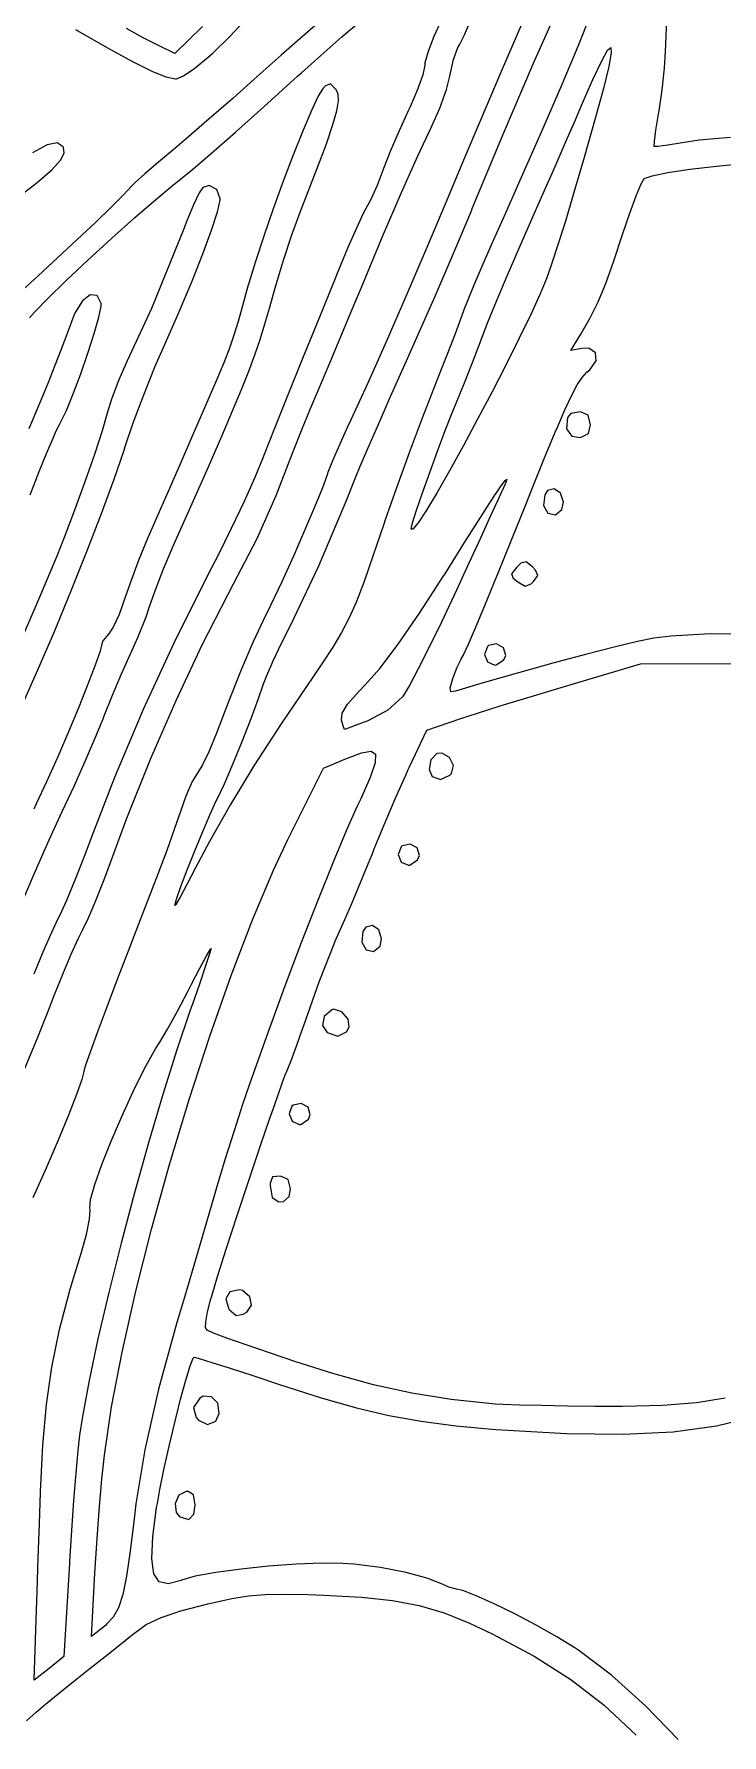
# Model space of a CAD drawing. Header units: inches. Extents: x -2.16 to 7.19, y -6.87 to -1.22.
# Drawn here: x -1.538 to -1.159, y -4.839 to -3.904 of the extents above; entities that cross this region are included whole.
import ezdxf

# ---------------------------------------------------------------- set-up
doc = ezdxf.new("R2010")
doc.units = ezdxf.units.IN
doc.header["$MEASUREMENT"] = 0
doc.layers.add('Front', color=13, linetype='CONTINUOUS', true_color=0xc83434)

msp = doc.modelspace()

# ---------------------------------------------------------------- linework, layer by layer
at = {"layer": 'Front', "linetype": 'CONTINUOUS'}
for p, q in [((-1.26033, -3.8778), (-1.28077, -3.92505)), ((-1.26287, -3.9204), (-1.2462, -3.88274)), ((-1.42998, -3.90573), (-1.4202, -3.89533)), ((-1.3798, -3.89685), (-1.40163, -3.91601)), ((-1.36829, -3.90599), (-1.35647, -3.89588)), ((-1.31358, -3.89648), (-1.31768, -3.9057)), ((-1.30086, -3.90479), (-1.29762, -3.89709)), ((-1.2317, -3.8942), (-1.23857, -3.91118)), ((-1.19039, -3.91405), (-1.18948, -3.89214)), ((-1.51476, -3.90183), (-1.49724, -3.91198)), ((-1.47757, -3.90648), (-1.48674, -3.90134)), ((-1.46956, -3.91058), (-1.47757, -3.90648)), ((-1.44497, -3.90016), (-1.46013, -3.91503)), ((-1.43933, -3.91488), (-1.42998, -3.90573)), ((-1.37987, -3.9161), (-1.36829, -3.90599)), ((-1.31768, -3.9057), (-1.32091, -3.91406)), ((-1.3037, -3.91026), (-1.30086, -3.90479)), ((-1.49724, -3.91198), (-1.48344, -3.91955)), ((-1.46013, -3.91503), (-1.46956, -3.91058)), ((-1.44162, -3.91695), (-1.43933, -3.91488)), ((-1.40163, -3.91601), (-1.4165, -3.92923)), ((-1.39055, -3.92567), (-1.37987, -3.9161)), ((-1.32091, -3.91406), (-1.32262, -3.92019)), ((-1.30692, -3.91845), (-1.30452, -3.91176)), ((-1.30452, -3.91176), (-1.3037, -3.91026)), ((-1.23857, -3.91118), (-1.24723, -3.93176)), ((-1.22543, -3.91916), (-1.22214, -3.91325)), ((-1.22214, -3.91325), (-1.2204, -3.91175)), ((-1.2202, -3.91471), (-1.22156, -3.92219)), ((-1.2204, -3.91175), (-1.2202, -3.91471)), ((-1.19088, -3.92312), (-1.19039, -3.91405)), ((-1.48344, -3.91955), (-1.47289, -3.92476)), ((-1.47289, -3.92476), (-1.46517, -3.92783)), ((-1.45542, -3.9274), (-1.44912, -3.92311)), ((-1.44912, -3.92311), (-1.44162, -3.91695)), ((-1.39266, -3.9276), (-1.39055, -3.92567)), ((-1.32275, -3.92147), (-1.32381, -3.92672)), ((-1.32262, -3.92019), (-1.32275, -3.92147)), ((-1.30873, -3.92655), (-1.30692, -3.91845)), ((-1.28077, -3.92505), (-1.3009, -3.97248)), ((-1.27999, -3.96036), (-1.26287, -3.9204)), ((-1.23026, -3.92945), (-1.22543, -3.91916)), ((-1.22156, -3.92219), (-1.22449, -3.93422)), ((-1.19214, -3.93499), (-1.19088, -3.92312)), ((-1.46517, -3.92783), (-1.45983, -3.92897)), ((-1.45983, -3.92897), (-1.45933, -3.92899)), ((-1.45933, -3.92899), (-1.45542, -3.9274)), ((-1.4165, -3.92923), (-1.42817, -3.93956)), ((-1.41122, -3.94439), (-1.39266, -3.9276)), ((-1.37862, -3.93405), (-1.38114, -3.93811)), ((-1.37736, -3.93283), (-1.37862, -3.93405)), ((-1.37457, -3.93179), (-1.37736, -3.93283)), ((-1.37156, -3.93486), (-1.37457, -3.93179)), ((-1.3715, -3.93494), (-1.37156, -3.93486)), ((-1.37035, -3.93748), (-1.3715, -3.93494)), ((-1.32664, -3.93485), (-1.33068, -3.9443)), ((-1.32381, -3.92672), (-1.32664, -3.93485)), ((-1.3145, -3.94506), (-1.31084, -3.93482)), ((-1.31084, -3.93482), (-1.30876, -3.92675)), ((-1.30876, -3.92675), (-1.30873, -3.92655)), ((-1.24723, -3.93176), (-1.2578, -3.95622)), ((-1.23663, -3.94405), (-1.23026, -3.92945)), ((-1.22449, -3.93422), (-1.22897, -3.95086)), ((-1.19388, -3.94655), (-1.19214, -3.93499)), ((-1.42817, -3.93956), (-1.44126, -3.95098)), ((-1.4268, -3.9583), (-1.41122, -3.94439)), ((-1.38114, -3.93811), (-1.38491, -3.94609)), ((-1.37105, -3.94649), (-1.37014, -3.94113)), ((-1.37014, -3.94113), (-1.37035, -3.93748)), ((-1.33068, -3.9443), (-1.33178, -3.94662)), ((-1.23986, -3.95156), (-1.23663, -3.94405)), ((-1.44126, -3.95098), (-1.45379, -3.96177)), ((-1.38491, -3.94609), (-1.3896, -3.95714)), ((-1.37685, -3.96463), (-1.37323, -3.95413)), ((-1.37323, -3.95413), (-1.37105, -3.94649)), ((-1.33178, -3.94662), (-1.33684, -3.95758)), ((-1.31896, -3.9553), (-1.3145, -3.94506)), ((-1.24491, -3.96314), (-1.23986, -3.95156)), ((-1.22897, -3.95086), (-1.23502, -3.97216)), ((-1.19563, -3.95713), (-1.19421, -3.94842)), ((-1.19421, -3.94842), (-1.19388, -3.94655)), ((-1.45379, -3.96177), (-1.46025, -3.96725)), ((-1.44, -3.96983), (-1.4268, -3.9583)), ((-1.3896, -3.95714), (-1.39491, -3.97044)), ((-1.33684, -3.95758), (-1.34169, -3.96892)), ((-1.32645, -3.97125), (-1.31896, -3.9553)), ((-1.29657, -4.0003), (-1.27999, -3.96036)), ((-1.2578, -3.95622), (-1.27037, -3.98479)), ((-1.25104, -3.97712), (-1.24491, -3.96314)), ((-1.19649, -3.96609), (-1.19645, -3.96344)), ((-1.19645, -3.96344), (-1.19563, -3.95713)), ((-1.17172, -3.96276), (-1.18112, -3.96416)), ((-1.15455, -3.9612), (-1.17172, -3.96276)), ((-1.53039, -3.9652), (-1.53841, -3.96962)), ((-1.52492, -3.96415), (-1.53039, -3.9652)), ((-1.52164, -3.96632), (-1.52492, -3.96415)), ((-1.52303, -3.97374), (-1.52102, -3.96985)), ((-1.52138, -3.96678), (-1.52164, -3.96632)), ((-1.52102, -3.96985), (-1.52138, -3.96678)), ((-1.46025, -3.96725), (-1.46908, -3.97476)), ((-1.45139, -3.97949), (-1.44, -3.96983)), ((-1.39491, -3.97044), (-1.40051, -3.98514)), ((-1.38208, -3.97857), (-1.37685, -3.96463)), ((-1.34169, -3.96892), (-1.34535, -3.97832)), ((-1.33552, -3.99154), (-1.32645, -3.97125)), ((-1.3009, -3.97248), (-1.31149, -3.9978)), ((-1.23502, -3.97216), (-1.24121, -3.9933)), ((-1.19461, -3.96616), (-1.19649, -3.96609)), ((-1.189, -3.96549), (-1.19461, -3.96616)), ((-1.18112, -3.96416), (-1.189, -3.96549)), ((-1.53597, -3.98592), (-1.52787, -3.97893)), ((-1.52787, -3.97893), (-1.52303, -3.97374)), ((-1.47661, -3.98129), (-1.48192, -3.98605)), ((-1.46908, -3.97476), (-1.47661, -3.98129)), ((-1.46156, -3.9878), (-1.45139, -3.97949)), ((-1.38909, -3.99655), (-1.38208, -3.97857)), ((-1.34556, -3.97891), (-1.34893, -3.98764)), ((-1.34535, -3.97832), (-1.34556, -3.97891)), ((-1.25777, -3.99238), (-1.25104, -3.97712)), ((-1.19761, -3.98221), (-1.18897, -3.9805)), ((-1.18897, -3.9805), (-1.17692, -3.97871)), ((-1.17692, -3.97871), (-1.16227, -3.97693)), ((-1.16227, -3.97693), (-1.1458, -3.97529)), ((-1.54779, -3.99521), (-1.53597, -3.98592)), ((-1.484, -3.98807), (-1.48825, -3.99261)), ((-1.48192, -3.98605), (-1.484, -3.98807)), ((-1.47055, -3.99523), (-1.46156, -3.9878)), ((-1.4447, -3.98871), (-1.44675, -3.99169)), ((-1.44121, -3.9877), (-1.4447, -3.98871)), ((-1.43701, -3.98976), (-1.44121, -3.9877)), ((-1.43526, -3.99494), (-1.43701, -3.98976)), ((-1.40051, -3.98514), (-1.40608, -4.00041)), ((-1.34893, -3.98764), (-1.35243, -3.99529)), ((-1.3459, -4.01566), (-1.33552, -3.99154)), ((-1.27037, -3.98479), (-1.27837, -4.0028)), ((-1.20648, -3.99331), (-1.20373, -3.98663)), ((-1.20373, -3.98663), (-1.20207, -3.98373)), ((-1.20207, -3.98373), (-1.20206, -3.98373)), ((-1.20206, -3.98373), (-1.19761, -3.98221)), ((-1.49509, -3.9994), (-1.50387, -4.00786)), ((-1.48825, -3.99261), (-1.49509, -3.9994)), ((-1.48227, -4.00538), (-1.47055, -3.99523)), ((-1.44989, -3.99822), (-1.45357, -4.00712)), ((-1.44675, -3.99169), (-1.44989, -3.99822)), ((-1.43674, -4.00212), (-1.4353, -3.99572)), ((-1.4353, -3.99572), (-1.43526, -3.99494)), ((-1.40608, -4.00041), (-1.41131, -4.01541)), ((-1.39576, -4.01472), (-1.3907, -4.00074)), ((-1.3907, -4.00074), (-1.38909, -3.99655)), ((-1.35427, -3.99856), (-1.35661, -4.003)), ((-1.35243, -3.99529), (-1.35427, -3.99856)), ((-1.31149, -3.9978), (-1.32209, -4.02298)), ((-1.29706, -4.00149), (-1.29657, -4.0003)), ((-1.26459, -4.0078), (-1.25777, -3.99238)), ((-1.24121, -3.9933), (-1.24523, -4.00658)), ((-1.20995, -4.00278), (-1.20648, -3.99331)), ((-1.50387, -4.00786), (-1.51394, -4.01737)), ((-1.49506, -4.01679), (-1.48227, -4.00538)), ((-1.45357, -4.00712), (-1.45518, -4.01137)), ((-1.43999, -4.01219), (-1.43674, -4.00212)), ((-1.35661, -4.003), (-1.36033, -4.01108)), ((-1.30247, -4.01446), (-1.29706, -4.00149)), ((-1.27837, -4.0028), (-1.28486, -4.01745)), ((-1.27083, -4.02201), (-1.26459, -4.0078)), ((-1.24523, -4.00658), (-1.24934, -4.01964)), ((-1.21375, -4.01405), (-1.20995, -4.00278)), ((-1.51394, -4.01737), (-1.52466, -4.02736)), ((-1.50794, -4.02857), (-1.49506, -4.01679)), ((-1.45518, -4.01137), (-1.47294, -4.0552)), ((-1.4448, -4.02524), (-1.43999, -4.01219)), ((-1.41131, -4.01541), (-1.41589, -4.0293)), ((-1.4006, -4.02917), (-1.39576, -4.01472)), ((-1.36033, -4.01108), (-1.36498, -4.02177)), ((-1.35777, -4.04405), (-1.3459, -4.01566)), ((-1.30933, -4.03052), (-1.30247, -4.01446)), ((-1.28486, -4.01745), (-1.29073, -4.03089)), ((-1.21869, -4.02893), (-1.21375, -4.01405)), ((-1.52466, -4.02736), (-1.53538, -4.03722)), ((-1.51994, -4.03983), (-1.50794, -4.02857)), ((-1.4509, -4.04058), (-1.4448, -4.02524)), ((-1.36498, -4.02177), (-1.37013, -4.03407)), ((-1.32209, -4.02298), (-1.33311, -4.04866)), ((-1.27736, -4.0372), (-1.27083, -4.02201)), ((-1.24934, -4.01964), (-1.25305, -4.0309)), ((-1.22321, -4.04141), (-1.21869, -4.02893)), ((-1.53538, -4.03722), (-1.54546, -4.04636)), ((-1.41589, -4.0293), (-1.41948, -4.04126)), ((-1.40435, -4.04155), (-1.4006, -4.02917)), ((-1.37013, -4.03407), (-1.37201, -4.0387)), ((-1.31704, -4.04835), (-1.30933, -4.03052)), ((-1.29073, -4.03089), (-1.29565, -4.04232)), ((-1.28324, -4.05117), (-1.27736, -4.0372)), ((-1.25305, -4.0309), (-1.25565, -4.0383)), ((-1.53006, -4.04966), (-1.51994, -4.03983)), ((-1.45801, -4.05749), (-1.4509, -4.04058)), ((-1.41997, -4.04301), (-1.42289, -4.05373)), ((-1.41948, -4.04126), (-1.41997, -4.04301)), ((-1.40795, -4.05439), (-1.405, -4.04389)), ((-1.405, -4.04389), (-1.40435, -4.04155)), ((-1.37201, -4.0387), (-1.37785, -4.05311)), ((-1.36154, -4.0531), (-1.35777, -4.04405)), ((-1.29565, -4.04232), (-1.29927, -4.05095)), ((-1.25929, -4.04716), (-1.26442, -4.05843)), ((-1.25565, -4.0383), (-1.25929, -4.04716)), ((-1.2274, -4.05147), (-1.22321, -4.04141)), ((-1.53734, -4.05717), (-1.53006, -4.04966)), ((-1.51099, -4.05093), (-1.51498, -4.05743)), ((-1.50669, -4.04766), (-1.51099, -4.05093)), ((-1.50295, -4.04804), (-1.50669, -4.04766)), ((-1.50067, -4.05244), (-1.50295, -4.04804)), ((-1.50194, -4.06002), (-1.50069, -4.05398)), ((-1.50069, -4.05398), (-1.50067, -4.05244)), ((-1.47294, -4.0552), (-1.48637, -4.08405)), ((-1.42289, -4.05373), (-1.42534, -4.06236)), ((-1.41065, -4.06364), (-1.40795, -4.05439)), ((-1.37785, -4.05311), (-1.38392, -4.06803)), ((-1.36833, -4.06936), (-1.36154, -4.0531)), ((-1.33311, -4.04866), (-1.34401, -4.0736)), ((-1.32506, -4.06663), (-1.31704, -4.04835)), ((-1.30144, -4.05655), (-1.30302, -4.06099)), ((-1.30126, -4.05599), (-1.30144, -4.05655)), ((-1.29927, -4.05095), (-1.30126, -4.05599)), ((-1.28798, -4.06281), (-1.28324, -4.05117)), ((-1.23179, -4.06035), (-1.2274, -4.05147)), ((-1.54007, -4.06025), (-1.53734, -4.05717)), ((-1.51564, -4.05905), (-1.51889, -4.06754)), ((-1.51498, -4.05743), (-1.51564, -4.05905)), ((-1.50449, -4.06899), (-1.50194, -4.06002)), ((-1.46589, -4.0753), (-1.45801, -4.05749)), ((-1.42534, -4.06236), (-1.42765, -4.06983)), ((-1.41333, -4.07222), (-1.41065, -4.06364)), ((-1.30302, -4.06099), (-1.30608, -4.0691)), ((-1.29113, -4.07099), (-1.28798, -4.06281)), ((-1.26442, -4.05843), (-1.27074, -4.07154)), ((-1.23691, -4.06928), (-1.23179, -4.06035)), ((-1.51889, -4.06754), (-1.52293, -4.07813)), ((-1.50795, -4.07975), (-1.50449, -4.06899)), ((-1.47094, -4.08691), (-1.46589, -4.0753)), ((-1.42765, -4.06983), (-1.43018, -4.07707)), ((-1.41621, -4.08071), (-1.41333, -4.07222)), ((-1.38392, -4.06803), (-1.38955, -4.08183)), ((-1.37529, -4.08591), (-1.36833, -4.06936)), ((-1.34401, -4.0736), (-1.35426, -4.0966)), ((-1.33281, -4.08405), (-1.32506, -4.06663)), ((-1.30608, -4.0691), (-1.31025, -4.0799)), ((-1.2951, -4.08159), (-1.29113, -4.07099)), ((-1.27074, -4.07154), (-1.27794, -4.08591)), ((-1.24232, -4.07827), (-1.23691, -4.06928)), ((-1.52293, -4.07813), (-1.52613, -4.08655)), ((-1.51192, -4.09115), (-1.50795, -4.07975)), ((-1.48637, -4.08405), (-1.491, -4.0944)), ((-1.43018, -4.07707), (-1.43326, -4.08503)), ((-1.41953, -4.0897), (-1.41621, -4.08071)), ((-1.38955, -4.08183), (-1.39407, -4.09285)), ((-1.33534, -4.08972), (-1.33281, -4.08405)), ((-1.31025, -4.0799), (-1.31516, -4.0924)), ((-1.30045, -4.09513), (-1.2951, -4.08159)), ((-1.23631, -4.07712), (-1.24232, -4.07827)), ((-1.23252, -4.07708), (-1.23631, -4.07712)), ((-1.22878, -4.07961), (-1.23252, -4.07708)), ((-1.23202, -4.08896), (-1.22844, -4.08406)), ((-1.22844, -4.08406), (-1.22878, -4.07961)), ((-1.52613, -4.08655), (-1.53005, -4.09648)), ((-1.51602, -4.10206), (-1.51192, -4.09115)), ((-1.47728, -4.1026), (-1.47094, -4.08691)), ((-1.43326, -4.08503), (-1.43725, -4.09462)), ((-1.42351, -4.09976), (-1.41953, -4.0897)), ((-1.39456, -4.09405), (-1.39976, -4.10688)), ((-1.39407, -4.09285), (-1.39456, -4.09405)), ((-1.38138, -4.1003), (-1.37529, -4.08591)), ((-1.34224, -4.10523), (-1.33534, -4.08972)), ((-1.31516, -4.0924), (-1.31781, -4.09905)), ((-1.27794, -4.08591), (-1.28568, -4.10096)), ((-1.23882, -4.09714), (-1.23612, -4.09313)), ((-1.23612, -4.09313), (-1.23354, -4.09028)), ((-1.23354, -4.09028), (-1.23202, -4.08896)), ((-1.53005, -4.09648), (-1.53513, -4.10879)), ((-1.51985, -4.11132), (-1.51602, -4.10206)), ((-1.491, -4.0944), (-1.49508, -4.10511)), ((-1.48305, -4.11798), (-1.47728, -4.1026)), ((-1.43725, -4.09462), (-1.44249, -4.10678)), ((-1.42839, -4.11147), (-1.42351, -4.09976)), ((-1.38556, -4.11024), (-1.38138, -4.1003)), ((-1.35426, -4.0966), (-1.36333, -4.11644)), ((-1.31781, -4.09905), (-1.32418, -4.11547)), ((-1.30549, -4.10724), (-1.30045, -4.09513)), ((-1.28568, -4.10096), (-1.29368, -4.11611)), ((-1.2457, -4.11097), (-1.24192, -4.10289)), ((-1.24192, -4.10289), (-1.23882, -4.09714)), ((-1.53513, -4.10879), (-1.54048, -4.12131)), ((-1.52303, -4.1178), (-1.51985, -4.11132)), ((-1.49745, -4.1128), (-1.50021, -4.12249)), ((-1.49508, -4.10511), (-1.49745, -4.1128)), ((-1.44249, -4.10678), (-1.44933, -4.12245)), ((-1.43439, -4.12543), (-1.42839, -4.11147)), ((-1.39976, -4.10688), (-1.4056, -4.1216)), ((-1.39053, -4.12232), (-1.38556, -4.11024)), ((-1.3486, -4.11966), (-1.34224, -4.10523)), ((-1.31153, -4.12233), (-1.30772, -4.11261)), ((-1.30772, -4.11261), (-1.30549, -4.10724)), ((-1.25017, -4.12131), (-1.2457, -4.11097)), ((-1.24241, -4.1129), (-1.24427, -4.11512)), ((-1.23713, -4.112), (-1.24241, -4.1129)), ((-1.23287, -4.1139), (-1.23713, -4.112)), ((-1.5254, -4.12248), (-1.52366, -4.11894)), ((-1.52366, -4.11894), (-1.52303, -4.1178)), ((-1.48745, -4.13097), (-1.48305, -4.11798)), ((-1.4056, -4.1216), (-1.41097, -4.13539)), ((-1.39475, -4.13285), (-1.39053, -4.12232)), ((-1.36513, -4.1203), (-1.36964, -4.13015)), ((-1.36333, -4.11644), (-1.36513, -4.1203)), ((-1.35404, -4.13215), (-1.3486, -4.11966)), ((-1.32418, -4.11547), (-1.33128, -4.13446)), ((-1.31575, -4.13357), (-1.31153, -4.12233)), ((-1.29368, -4.11611), (-1.3016, -4.13078)), ((-1.25643, -4.13643), (-1.25044, -4.12195)), ((-1.25044, -4.12195), (-1.25017, -4.12131)), ((-1.24427, -4.11512), (-1.24483, -4.12131)), ((-1.24483, -4.12131), (-1.24184, -4.12535)), ((-1.2315, -4.11905), (-1.23287, -4.1139)), ((-1.23266, -4.12394), (-1.2315, -4.11905)), ((-1.53075, -4.13496), (-1.52771, -4.12768)), ((-1.52771, -4.12768), (-1.5254, -4.12248)), ((-1.50021, -4.12249), (-1.50441, -4.13548)), ((-1.48813, -4.13313), (-1.48745, -4.13097)), ((-1.45057, -4.1253), (-1.45692, -4.13981)), ((-1.44933, -4.12245), (-1.45057, -4.1253)), ((-1.44175, -4.14221), (-1.43439, -4.12543)), ((-1.36964, -4.13015), (-1.37348, -4.13896)), ((-1.3016, -4.13078), (-1.30915, -4.14438)), ((-1.24184, -4.12535), (-1.23713, -4.1261)), ((-1.23713, -4.1261), (-1.23266, -4.12394)), ((-1.53471, -4.14477), (-1.53075, -4.13496)), ((-1.50441, -4.13548), (-1.50959, -4.15046)), ((-1.49352, -4.14901), (-1.48813, -4.13313)), ((-1.45692, -4.13981), (-1.46315, -4.15407)), ((-1.41188, -4.13778), (-1.41612, -4.14804)), ((-1.41097, -4.13539), (-1.41188, -4.13778)), ((-1.40438, -4.15796), (-1.39759, -4.1403)), ((-1.39759, -4.1403), (-1.39475, -4.13285)), ((-1.37348, -4.13896), (-1.376, -4.14525)), ((-1.35819, -4.14182), (-1.35404, -4.13215)), ((-1.33128, -4.13446), (-1.33829, -4.15383)), ((-1.32001, -4.14529), (-1.31575, -4.13357)), ((-1.26394, -4.15498), (-1.25643, -4.13643)), ((-1.53975, -4.15752), (-1.53471, -4.14477)), ((-1.50044, -4.16787), (-1.49352, -4.14901)), ((-1.45068, -4.16238), (-1.44175, -4.14221)), ((-1.41612, -4.14804), (-1.42209, -4.16129)), ((-1.37644, -4.14655), (-1.37904, -4.15377)), ((-1.376, -4.14525), (-1.37644, -4.14655)), ((-1.36589, -4.16102), (-1.36065, -4.1478)), ((-1.36065, -4.1478), (-1.35819, -4.14182)), ((-1.32396, -4.15647), (-1.32001, -4.14529)), ((-1.30915, -4.14438), (-1.31599, -4.15634)), ((-1.28115, -4.15329), (-1.27856, -4.14973)), ((-1.27856, -4.14973), (-1.27764, -4.14903)), ((-1.27764, -4.14903), (-1.27818, -4.15088)), ((-1.50959, -4.15046), (-1.51529, -4.16611)), ((-1.46315, -4.15407), (-1.46874, -4.16687)), ((-1.41493, -4.18154), (-1.40438, -4.15796)), ((-1.37904, -4.15377), (-1.38332, -4.16438)), ((-1.33829, -4.15383), (-1.34442, -4.17138)), ((-1.32721, -4.16607), (-1.32396, -4.15647)), ((-1.31599, -4.15634), (-1.32183, -4.16608)), ((-1.28558, -4.15996), (-1.28115, -4.15329)), ((-1.28012, -4.1553), (-1.28257, -4.1606)), ((-1.27999, -4.155), (-1.28012, -4.1553)), ((-1.27818, -4.15088), (-1.27999, -4.155)), ((-1.26734, -4.16342), (-1.26493, -4.15745)), ((-1.26493, -4.15745), (-1.26394, -4.15498)), ((-1.25677, -4.15761), (-1.25733, -4.16342)), ((-1.2552, -4.15527), (-1.25677, -4.15761)), ((-1.25152, -4.15435), (-1.2552, -4.15527)), ((-1.24804, -4.15666), (-1.25152, -4.15435)), ((-1.2465, -4.16155), (-1.24804, -4.15666)), ((-1.51529, -4.16611), (-1.52103, -4.18112)), ((-1.5085, -4.18875), (-1.50044, -4.16787)), ((-1.46874, -4.16687), (-1.47318, -4.17703)), ((-1.46142, -4.18655), (-1.45068, -4.16238)), ((-1.42209, -4.16129), (-1.42912, -4.1761)), ((-1.38332, -4.16438), (-1.3888, -4.17727)), ((-1.38103, -4.19668), (-1.36589, -4.16102)), ((-1.3294, -4.17306), (-1.32721, -4.16607)), ((-1.32183, -4.16608), (-1.32635, -4.17301)), ((-1.29207, -4.17004), (-1.28558, -4.15996)), ((-1.28257, -4.1606), (-1.28671, -4.16959)), ((-1.27486, -4.18203), (-1.26734, -4.16342)), ((-1.25733, -4.16342), (-1.25495, -4.16761)), ((-1.25495, -4.16761), (-1.25088, -4.16857)), ((-1.25088, -4.16857), (-1.24726, -4.1656)), ((-1.24726, -4.1656), (-1.2465, -4.16155)), ((-1.47318, -4.17703), (-1.47515, -4.18155)), ((-1.42912, -4.1761), (-1.43655, -4.19108)), ((-1.3888, -4.17727), (-1.39499, -4.19133)), ((-1.34523, -4.17374), (-1.35122, -4.19137)), ((-1.34442, -4.17138), (-1.34523, -4.17374)), ((-1.33017, -4.17641), (-1.3294, -4.17306)), ((-1.32923, -4.17656), (-1.33017, -4.17641)), ((-1.32635, -4.17301), (-1.32923, -4.17656)), ((-1.30079, -4.18381), (-1.29207, -4.17004)), ((-1.28671, -4.16959), (-1.29215, -4.18138)), ((-1.52103, -4.18112), (-1.52512, -4.19124)), ((-1.47515, -4.18155), (-1.4799, -4.19315)), ((-1.46641, -4.19835), (-1.4617, -4.18716)), ((-1.4617, -4.18716), (-1.46142, -4.18655)), ((-1.42787, -4.20655), (-1.41493, -4.18154)), ((-1.31195, -4.20155), (-1.30079, -4.18381)), ((-1.29215, -4.18138), (-1.29848, -4.19512)), ((-1.28255, -4.20097), (-1.27486, -4.18203)), ((-1.52512, -4.19124), (-1.53608, -4.21724)), ((-1.5173, -4.21068), (-1.5085, -4.18875)), ((-1.4799, -4.19315), (-1.48475, -4.20609)), ((-1.43655, -4.19108), (-1.44, -4.19778)), ((-1.39499, -4.19133), (-1.4014, -4.20544)), ((-1.39641, -4.22905), (-1.38103, -4.19668)), ((-1.35122, -4.19137), (-1.3561, -4.20519)), ((-1.29848, -4.19512), (-1.30532, -4.20995)), ((-1.2698, -4.19522), (-1.27212, -4.19741)), ((-1.26698, -4.19439), (-1.2698, -4.19522)), ((-1.26346, -4.19726), (-1.26698, -4.19439)), ((-1.48475, -4.20609), (-1.48763, -4.21448)), ((-1.47086, -4.20977), (-1.46641, -4.19835)), ((-1.44, -4.19778), (-1.45958, -4.23681)), ((-1.4014, -4.20544), (-1.40754, -4.21849)), ((-1.3561, -4.20519), (-1.36032, -4.21616)), ((-1.32554, -4.2226), (-1.3122, -4.20195)), ((-1.3122, -4.20195), (-1.31195, -4.20155)), ((-1.28971, -4.21842), (-1.28308, -4.20227)), ((-1.28308, -4.20227), (-1.28255, -4.20097)), ((-1.27212, -4.19741), (-1.27504, -4.20097)), ((-1.27504, -4.20097), (-1.27413, -4.20346)), ((-1.27413, -4.20346), (-1.27161, -4.20547)), ((-1.27161, -4.20547), (-1.26744, -4.20779)), ((-1.26744, -4.20779), (-1.26423, -4.20653)), ((-1.26423, -4.20653), (-1.26295, -4.20532)), ((-1.26187, -4.19894), (-1.26346, -4.19726)), ((-1.26295, -4.20532), (-1.26055, -4.20201)), ((-1.26055, -4.20201), (-1.26187, -4.19894)), ((-1.52645, -4.2327), (-1.5173, -4.21068)), ((-1.48763, -4.21448), (-1.49084, -4.2233)), ((-1.47411, -4.21905), (-1.47086, -4.20977)), ((-1.4451, -4.24009), (-1.4311, -4.21254)), ((-1.4311, -4.21254), (-1.42787, -4.20655)), ((-1.30663, -4.2128), (-1.31359, -4.22763)), ((-1.30532, -4.20995), (-1.30663, -4.2128)), ((-1.53608, -4.21724), (-1.54594, -4.24016)), ((-1.49084, -4.2233), (-1.49408, -4.23037)), ((-1.48051, -4.23607), (-1.47602, -4.22463)), ((-1.47602, -4.22463), (-1.47411, -4.21905)), ((-1.40754, -4.21849), (-1.4114, -4.22635)), ((-1.36431, -4.22522), (-1.36851, -4.23332)), ((-1.36032, -4.21616), (-1.36431, -4.22522)), ((-1.33733, -4.23971), (-1.32554, -4.2226)), ((-1.29487, -4.23078), (-1.28971, -4.21842)), ((-1.53554, -4.25385), (-1.52645, -4.2327)), ((-1.49664, -4.23416), (-1.49971, -4.23786)), ((-1.49408, -4.23037), (-1.49664, -4.23416)), ((-1.49664, -4.23416), (-1.49664, -4.23416)), ((-1.4114, -4.22635), (-1.41728, -4.23885)), ((-1.40125, -4.23882), (-1.39641, -4.22905)), ((-1.36851, -4.23332), (-1.37337, -4.24141)), ((-1.31359, -4.22763), (-1.32029, -4.24141)), ((-1.29867, -4.23961), (-1.29487, -4.23078)), ((-1.16585, -4.23403), (-1.18745, -4.23522)), ((-1.14184, -4.23442), (-1.16585, -4.23403)), ((-1.50122, -4.24353), (-1.50391, -4.25118)), ((-1.50025, -4.23957), (-1.50122, -4.24353)), ((-1.49971, -4.23786), (-1.50025, -4.23957)), ((-1.48522, -4.24655), (-1.48051, -4.23607)), ((-1.45958, -4.23681), (-1.47759, -4.2756)), ((-1.45944, -4.27071), (-1.4451, -4.24009)), ((-1.41728, -4.23885), (-1.42375, -4.25382)), ((-1.40606, -4.2489), (-1.40125, -4.23882)), ((-1.37337, -4.24141), (-1.37932, -4.25044)), ((-1.34737, -4.25297), (-1.33733, -4.23971)), ((-1.32029, -4.24141), (-1.3263, -4.2533)), ((-1.30123, -4.24519), (-1.29867, -4.23961)), ((-1.28825, -4.24105), (-1.28985, -4.2453)), ((-1.2876, -4.24049), (-1.28825, -4.24105)), ((-1.28322, -4.23953), (-1.2876, -4.24049)), ((-1.27936, -4.24168), (-1.28322, -4.23953)), ((-1.27821, -4.24589), (-1.27936, -4.24168)), ((-1.21852, -4.24124), (-1.23433, -4.24527)), ((-1.2057, -4.23821), (-1.21852, -4.24124)), ((-1.19675, -4.23643), (-1.2057, -4.23821)), ((-1.18745, -4.23522), (-1.19675, -4.23643)), ((-1.50391, -4.25118), (-1.50796, -4.2617)), ((-1.48958, -4.25601), (-1.48522, -4.24655)), ((-1.40965, -4.25687), (-1.40606, -4.2489)), ((-1.37932, -4.25044), (-1.38431, -4.25773)), ((-1.35541, -4.26206), (-1.34737, -4.25297)), ((-1.3073, -4.25857), (-1.3049, -4.25224)), ((-1.3049, -4.25224), (-1.30279, -4.24799)), ((-1.30279, -4.24799), (-1.30266, -4.2478)), ((-1.30266, -4.2478), (-1.30129, -4.2453)), ((-1.30129, -4.2453), (-1.30123, -4.24519)), ((-1.28985, -4.2453), (-1.28816, -4.2494)), ((-1.28816, -4.2494), (-1.28423, -4.25117)), ((-1.28423, -4.25117), (-1.28341, -4.25108)), ((-1.28341, -4.25108), (-1.27923, -4.2482)), ((-1.27923, -4.2482), (-1.27821, -4.24589)), ((-1.25221, -4.25006), (-1.27126, -4.25537)), ((-1.23433, -4.24527), (-1.25221, -4.25006)), ((-1.244, -4.26233), (-1.204, -4.25049)), ((-1.204, -4.25049), (-1.154, -4.25039)), ((-1.54417, -4.27317), (-1.53554, -4.25385)), ((-1.50796, -4.2617), (-1.51302, -4.27422)), ((-1.49453, -4.2677), (-1.48958, -4.25601)), ((-1.42375, -4.25382), (-1.42981, -4.26896)), ((-1.41415, -4.26951), (-1.41149, -4.26155)), ((-1.41149, -4.26155), (-1.40965, -4.25687)), ((-1.38431, -4.25773), (-1.40178, -4.28352)), ((-1.35883, -4.2655), (-1.35541, -4.26206)), ((-1.3312, -4.26247), (-1.33457, -4.26807)), ((-1.3263, -4.2533), (-1.3312, -4.26247)), ((-1.30883, -4.26371), (-1.3073, -4.25857)), ((-1.29059, -4.26096), (-1.30579, -4.26552)), ((-1.27126, -4.25537), (-1.29059, -4.26096)), ((-1.2513, -4.26451), (-1.244, -4.26233)), ((-1.49898, -4.27905), (-1.49453, -4.2677)), ((-1.4735, -4.30296), (-1.45944, -4.27071)), ((-1.42981, -4.26896), (-1.43285, -4.27714)), ((-1.41826, -4.28056), (-1.41415, -4.26951)), ((-1.36513, -4.27259), (-1.35883, -4.2655)), ((-1.33501, -4.26868), (-1.343, -4.27599)), ((-1.33457, -4.26807), (-1.33501, -4.26868)), ((-1.30847, -4.26585), (-1.30883, -4.26371)), ((-1.30579, -4.26552), (-1.30847, -4.26585)), ((-1.2812, -4.27365), (-1.2666, -4.26914)), ((-1.2666, -4.26914), (-1.2513, -4.26451)), ((-1.51302, -4.27422), (-1.51874, -4.2879)), ((-1.50376, -4.29088), (-1.49963, -4.28076)), ((-1.49963, -4.28076), (-1.49898, -4.27905)), ((-1.47759, -4.2756), (-1.49345, -4.3129)), ((-1.43285, -4.27714), (-1.43719, -4.28865)), ((-1.42316, -4.29308), (-1.41826, -4.28056)), ((-1.3685, -4.28144), (-1.36819, -4.27765)), ((-1.36819, -4.27765), (-1.36513, -4.27259)), ((-1.343, -4.27599), (-1.35371, -4.2817)), ((-1.32166, -4.28703), (-1.30283, -4.2806)), ((-1.30283, -4.2806), (-1.29373, -4.27761)), ((-1.29373, -4.27761), (-1.2812, -4.27365)), ((-1.51874, -4.2879), (-1.52477, -4.30189)), ((-1.43719, -4.28865), (-1.44144, -4.29879)), ((-1.40178, -4.28352), (-1.41664, -4.30651)), ((-1.36763, -4.28449), (-1.3685, -4.28144)), ((-1.36683, -4.28655), (-1.36763, -4.28449)), ((-1.36568, -4.28616), (-1.36683, -4.28655)), ((-1.361, -4.28444), (-1.36568, -4.28616)), ((-1.354, -4.28181), (-1.361, -4.28444)), ((-1.35371, -4.2817), (-1.354, -4.28181)), ((-1.33126, -4.30742), (-1.32166, -4.28703)), ((-1.5093, -4.3037), (-1.50376, -4.29088)), ((-1.44144, -4.29879), (-1.44509, -4.30642)), ((-1.42825, -4.30554), (-1.42316, -4.29308)), ((-1.36579, -4.30249), (-1.3576, -4.29937)), ((-1.3576, -4.29937), (-1.35229, -4.29844)), ((-1.35229, -4.29844), (-1.34977, -4.30012)), ((-1.31613, -4.29981), (-1.3194, -4.30331)), ((-1.31333, -4.29954), (-1.31613, -4.29981)), ((-1.30921, -4.30194), (-1.31333, -4.29954)), ((-1.52477, -4.30189), (-1.53076, -4.31535)), ((-1.51562, -4.31774), (-1.5093, -4.3037)), ((-1.48663, -4.33539), (-1.4735, -4.30296)), ((-1.44509, -4.30642), (-1.44744, -4.31016)), ((-1.43291, -4.31638), (-1.42825, -4.30554)), ((-1.41664, -4.30651), (-1.42953, -4.32773)), ((-1.39799, -4.34704), (-1.37834, -4.30779)), ((-1.37834, -4.30779), (-1.36579, -4.30249)), ((-1.34996, -4.30483), (-1.35277, -4.31298)), ((-1.34977, -4.30012), (-1.34996, -4.30483)), ((-1.33321, -4.31162), (-1.33181, -4.3086)), ((-1.33181, -4.3086), (-1.33126, -4.30742)), ((-1.3194, -4.30331), (-1.32022, -4.3086)), ((-1.32022, -4.3086), (-1.31858, -4.31238)), ((-1.307, -4.30629), (-1.30921, -4.30194)), ((-1.30809, -4.31072), (-1.307, -4.30629)), ((-1.53076, -4.31535), (-1.53636, -4.32741)), ((-1.52207, -4.33155), (-1.51562, -4.31774)), ((-1.49345, -4.3129), (-1.50494, -4.3428)), ((-1.45058, -4.31519), (-1.45418, -4.32321)), ((-1.44744, -4.31016), (-1.45058, -4.31519)), ((-1.4365, -4.32405), (-1.43291, -4.31638)), ((-1.35277, -4.31298), (-1.3581, -4.32497)), ((-1.339, -4.32464), (-1.33321, -4.31162)), ((-1.31858, -4.31238), (-1.31398, -4.31397)), ((-1.31398, -4.31397), (-1.30898, -4.31165)), ((-1.30898, -4.31165), (-1.30809, -4.31072)), ((-1.53636, -4.32741), (-1.53775, -4.3303)), ((-1.45418, -4.32321), (-1.45715, -4.33155)), ((-1.42953, -4.32773), (-1.44108, -4.34819)), ((-1.44075, -4.33317), (-1.43739, -4.32583)), ((-1.43739, -4.32583), (-1.4365, -4.32405)), ((-1.3581, -4.32497), (-1.36006, -4.32912)), ((-1.34512, -4.33899), (-1.339, -4.32464)), ((-1.52929, -4.34716), (-1.52207, -4.33155)), ((-1.49819, -4.36655), (-1.48663, -4.33539)), ((-1.45715, -4.33155), (-1.46028, -4.34093)), ((-1.44482, -4.34268), (-1.44075, -4.33317)), ((-1.36006, -4.32912), (-1.36595, -4.34224)), ((-1.50494, -4.3428), (-1.51002, -4.35639)), ((-1.46028, -4.34093), (-1.46462, -4.35309)), ((-1.44917, -4.35322), (-1.44482, -4.34268)), ((-1.36595, -4.34224), (-1.37316, -4.35942)), ((-1.35052, -4.35224), (-1.34512, -4.33899)), ((-1.53742, -4.36548), (-1.52929, -4.34716)), ((-1.46462, -4.35309), (-1.4695, -4.36615)), ((-1.45334, -4.36368), (-1.44917, -4.35322)), ((-1.44108, -4.34819), (-1.44873, -4.36268)), ((-1.40598, -4.36391), (-1.39799, -4.34704)), ((-1.35293, -4.35828), (-1.35174, -4.3553)), ((-1.35174, -4.3553), (-1.35052, -4.35224)), ((-1.33575, -4.35105), (-1.33735, -4.3553)), ((-1.33735, -4.3553), (-1.33566, -4.3594)), ((-1.3351, -4.35049), (-1.33575, -4.35105)), ((-1.33072, -4.34953), (-1.3351, -4.35049)), ((-1.32686, -4.35168), (-1.33072, -4.34953)), ((-1.32571, -4.35589), (-1.32686, -4.35168)), ((-1.32673, -4.3582), (-1.32571, -4.35589)), ((-1.51002, -4.35639), (-1.51514, -4.36941)), ((-1.45688, -4.37291), (-1.45334, -4.36368)), ((-1.44873, -4.36268), (-1.45352, -4.37183)), ((-1.41753, -4.39113), (-1.40598, -4.36391)), ((-1.37316, -4.35942), (-1.3814, -4.38)), ((-1.35801, -4.37071), (-1.35293, -4.35828)), ((-1.33566, -4.3594), (-1.33173, -4.36117)), ((-1.33173, -4.36117), (-1.33091, -4.36108)), ((-1.33091, -4.36108), (-1.32673, -4.3582)), ((-1.54531, -4.38396), (-1.53742, -4.36548)), ((-1.51514, -4.36941), (-1.5198, -4.3806)), ((-1.50354, -4.38064), (-1.4994, -4.3699)), ((-1.4994, -4.3699), (-1.49819, -4.36655)), ((-1.47256, -4.37405), (-1.47928, -4.39121)), ((-1.4695, -4.36615), (-1.47256, -4.37405)), ((-1.45933, -4.37982), (-1.45688, -4.37291)), ((-1.45352, -4.37183), (-1.45733, -4.37879)), ((-1.36289, -4.38224), (-1.35801, -4.37071)), ((-1.5198, -4.3806), (-1.52348, -4.3887)), ((-1.50757, -4.3901), (-1.50354, -4.38064)), ((-1.46025, -4.38325), (-1.45933, -4.37982)), ((-1.4597, -4.38274), (-1.46025, -4.38325)), ((-1.45733, -4.37879), (-1.4597, -4.38274)), ((-1.3814, -4.38), (-1.39043, -4.40328)), ((-1.36675, -4.39099), (-1.36289, -4.38224)), ((-1.52429, -4.3903), (-1.5281, -4.39814)), ((-1.52348, -4.3887), (-1.52429, -4.3903)), ((-1.51076, -4.39655), (-1.50757, -4.3901)), ((-1.47928, -4.39121), (-1.48592, -4.40837)), ((-1.42927, -4.42179), (-1.41753, -4.39113)), ((-1.37212, -4.40322), (-1.36675, -4.39099)), ((-1.5281, -4.39814), (-1.53284, -4.40895)), ((-1.51712, -4.40998), (-1.51315, -4.40121)), ((-1.51315, -4.40121), (-1.51076, -4.39655)), ((-1.35677, -4.39761), (-1.35733, -4.40342)), ((-1.3552, -4.39527), (-1.35677, -4.39761)), ((-1.35152, -4.39435), (-1.3552, -4.39527)), ((-1.34804, -4.39666), (-1.35152, -4.39435)), ((-1.3465, -4.40155), (-1.34804, -4.39666)), ((-1.34726, -4.4056), (-1.3465, -4.40155)), ((-1.53284, -4.40895), (-1.5378, -4.42102)), ((-1.52177, -4.42096), (-1.51712, -4.40998)), ((-1.48592, -4.40837), (-1.49224, -4.42487)), ((-1.44642, -4.41765), (-1.44281, -4.41095)), ((-1.44105, -4.40987), (-1.44323, -4.41652)), ((-1.44281, -4.41095), (-1.44065, -4.40733)), ((-1.44025, -4.40701), (-1.44105, -4.40987)), ((-1.44065, -4.40733), (-1.44025, -4.40701)), ((-1.39043, -4.40328), (-1.39997, -4.42859)), ((-1.38078, -4.4252), (-1.3722, -4.40342)), ((-1.3722, -4.40342), (-1.37212, -4.40322)), ((-1.35733, -4.40342), (-1.35495, -4.40761)), ((-1.35495, -4.40761), (-1.35088, -4.40857)), ((-1.35088, -4.40857), (-1.34726, -4.4056)), ((-1.5265, -4.4328), (-1.52177, -4.42096)), ((-1.451, -4.42655), (-1.44642, -4.41765)), ((-1.44323, -4.41652), (-1.44649, -4.42605)), ((-1.49224, -4.42487), (-1.49798, -4.44006)), ((-1.45877, -4.44136), (-1.45301, -4.43048)), ((-1.45301, -4.43048), (-1.451, -4.42655)), ((-1.44649, -4.42605), (-1.45051, -4.43753)), ((-1.44095, -4.45502), (-1.42927, -4.42179)), ((-1.39997, -4.42859), (-1.40976, -4.45524)), ((-1.38931, -4.44922), (-1.38078, -4.4252)), ((-1.52951, -4.44047), (-1.5265, -4.4328)), ((-1.49798, -4.44006), (-1.50289, -4.45326)), ((-1.45051, -4.43753), (-1.45166, -4.44076)), ((-1.53595, -4.45653), (-1.52951, -4.44047)), ((-1.46425, -4.45124), (-1.45877, -4.44136)), ((-1.45166, -4.44076), (-1.45907, -4.46256)), ((-1.39013, -4.45155), (-1.38931, -4.44922)), ((-1.37813, -4.44422), (-1.37896, -4.44922)), ((-1.37896, -4.44922), (-1.37639, -4.45318)), ((-1.37388, -4.4406), (-1.37813, -4.44422)), ((-1.37278, -4.44034), (-1.37388, -4.4406)), ((-1.36825, -4.44178), (-1.37278, -4.44034)), ((-1.3648, -4.44568), (-1.36825, -4.44178)), ((-1.3643, -4.45018), (-1.3648, -4.44568)), ((-1.54277, -4.47316), (-1.53595, -4.45653)), ((-1.50289, -4.45326), (-1.50674, -4.46383)), ((-1.47074, -4.46203), (-1.46849, -4.45837)), ((-1.46849, -4.45837), (-1.46425, -4.45124)), ((-1.45231, -4.48993), (-1.44095, -4.45502)), ((-1.40976, -4.45524), (-1.41918, -4.48155)), ((-1.39309, -4.45998), (-1.39013, -4.45155)), ((-1.37639, -4.45318), (-1.37061, -4.45508)), ((-1.37061, -4.45508), (-1.36578, -4.4527)), ((-1.36578, -4.4527), (-1.3643, -4.45018)), ((-1.50674, -4.46383), (-1.50928, -4.4711)), ((-1.47677, -4.4729), (-1.47074, -4.46203)), ((-1.45907, -4.46256), (-1.4668, -4.48714)), ((-1.39644, -4.46897), (-1.39309, -4.45998)), ((-1.51025, -4.47446), (-1.51128, -4.47891)), ((-1.51024, -4.47441), (-1.51025, -4.47446)), ((-1.50928, -4.4711), (-1.51024, -4.47441)), ((-1.48311, -4.48558), (-1.47677, -4.4729)), ((-1.40077, -4.47987), (-1.39905, -4.47538)), ((-1.39905, -4.47538), (-1.39902, -4.4753)), ((-1.39902, -4.4753), (-1.39644, -4.46897)), ((-1.51128, -4.47891), (-1.51418, -4.48716)), ((-1.4894, -4.49918), (-1.48311, -4.48558)), ((-1.41918, -4.48155), (-1.42297, -4.49273)), ((-1.40379, -4.48838), (-1.40077, -4.47987)), ((-1.51418, -4.48716), (-1.51864, -4.4985)), ((-1.4668, -4.48714), (-1.47464, -4.51365)), ((-1.46308, -4.52564), (-1.45231, -4.48993)), ((-1.42297, -4.49273), (-1.42761, -4.50711)), ((-1.40705, -4.4978), (-1.40379, -4.48838)), ((-1.39575, -4.49355), (-1.39735, -4.4978)), ((-1.3951, -4.49299), (-1.39575, -4.49355)), ((-1.39072, -4.49203), (-1.3951, -4.49299)), ((-1.38686, -4.49418), (-1.39072, -4.49203)), ((-1.38571, -4.49839), (-1.38686, -4.49418)), ((-1.51864, -4.4985), (-1.52435, -4.51221)), ((-1.49525, -4.51281), (-1.4894, -4.49918)), ((-1.4128, -4.51468), (-1.40788, -4.50022)), ((-1.40788, -4.50022), (-1.40705, -4.4978)), ((-1.39735, -4.4978), (-1.39566, -4.5019)), ((-1.39566, -4.5019), (-1.39173, -4.50367)), ((-1.39173, -4.50367), (-1.39091, -4.50358)), ((-1.39091, -4.50358), (-1.38673, -4.5007)), ((-1.38673, -4.5007), (-1.38571, -4.49839)), ((-1.52435, -4.51221), (-1.53102, -4.5276)), ((-1.5003, -4.52556), (-1.49525, -4.51281)), ((-1.47464, -4.51365), (-1.48235, -4.5412)), ((-1.42761, -4.50711), (-1.4326, -4.52307)), ((-1.41831, -4.53107), (-1.4128, -4.51468)), ((-1.4326, -4.52307), (-1.43741, -4.53901)), ((-1.53102, -4.5276), (-1.53833, -4.54394)), ((-1.50417, -4.53656), (-1.5003, -4.52556)), ((-1.47299, -4.56126), (-1.46308, -4.52564)), ((-1.42035, -4.53721), (-1.41831, -4.53107)), ((-1.40641, -4.53239), (-1.40772, -4.53615)), ((-1.40212, -4.532), (-1.40641, -4.53239)), ((-1.39789, -4.53388), (-1.40212, -4.532)), ((-1.50647, -4.5449), (-1.50417, -4.53656)), ((-1.48235, -4.5412), (-1.4897, -4.56892)), ((-1.43741, -4.53901), (-1.43889, -4.54405)), ((-1.42417, -4.54868), (-1.42035, -4.53721)), ((-1.40772, -4.53615), (-1.40775, -4.53721)), ((-1.40775, -4.53721), (-1.40663, -4.54373)), ((-1.3965, -4.53901), (-1.39789, -4.53388)), ((-1.39731, -4.54314), (-1.3965, -4.53901)), ((-1.50714, -4.55577), (-1.50675, -4.55032)), ((-1.50685, -4.5497), (-1.50647, -4.5449)), ((-1.50675, -4.55032), (-1.50685, -4.5497)), ((-1.43889, -4.54405), (-1.44367, -4.56035)), ((-1.42564, -4.55313), (-1.42417, -4.54868)), ((-1.40663, -4.54373), (-1.40304, -4.54615)), ((-1.40304, -4.54615), (-1.40037, -4.54597)), ((-1.40037, -4.54597), (-1.39731, -4.54314)), ((-1.50883, -4.5641), (-1.50714, -4.55577)), ((-1.48179, -4.59592), (-1.47299, -4.56126)), ((-1.44367, -4.56035), (-1.44883, -4.57794)), ((-1.43189, -4.57225), (-1.42564, -4.55313)), ((-1.51151, -4.57376), (-1.50883, -4.5641)), ((-1.4897, -4.56892), (-1.49647, -4.59595)), ((-1.51766, -4.59415), (-1.51151, -4.57376)), ((-1.44883, -4.57794), (-1.45383, -4.59495)), ((-1.43664, -4.58723), (-1.43189, -4.57225)), ((-1.44003, -4.59854), (-1.43664, -4.58723)), ((-1.52355, -4.61637), (-1.51766, -4.59415)), ((-1.49647, -4.59595), (-1.50244, -4.62141)), ((-1.48921, -4.62874), (-1.48179, -4.59592)), ((-1.45383, -4.59495), (-1.45812, -4.60949)), ((-1.44029, -4.59952), (-1.44003, -4.59854)), ((-1.42992, -4.59557), (-1.43222, -4.59952)), ((-1.42466, -4.5945), (-1.42992, -4.59557)), ((-1.42288, -4.59497), (-1.42466, -4.5945)), ((-1.41902, -4.59829), (-1.42288, -4.59497)), ((-1.41805, -4.60292), (-1.41902, -4.59829)), ((-1.44321, -4.61209), (-1.44218, -4.60667)), ((-1.44218, -4.60667), (-1.44029, -4.59952)), ((-1.43222, -4.59952), (-1.43072, -4.60468)), ((-1.43072, -4.60468), (-1.43022, -4.60533)), ((-1.43022, -4.60533), (-1.42646, -4.60864)), ((-1.42646, -4.60864), (-1.42251, -4.60794)), ((-1.42251, -4.60794), (-1.42063, -4.60683)), ((-1.42063, -4.60683), (-1.41805, -4.60292)), ((-1.52785, -4.63698), (-1.52355, -4.61637)), ((-1.45902, -4.61254), (-1.46909, -4.64914)), ((-1.45812, -4.60949), (-1.45902, -4.61254)), ((-1.44327, -4.61528), (-1.44321, -4.61209)), ((-1.44248, -4.61673), (-1.44327, -4.61528)), ((-1.44244, -4.61675), (-1.44248, -4.61673)), ((-1.43892, -4.61824), (-1.44244, -4.61675)), ((-1.50244, -4.62141), (-1.50737, -4.64442)), ((-1.43149, -4.62099), (-1.43892, -4.61824)), ((-1.42093, -4.62473), (-1.43149, -4.62099)), ((-1.40807, -4.62916), (-1.42093, -4.62473)), ((-1.495, -4.65882), (-1.48921, -4.62874)), ((-1.45415, -4.64414), (-1.45178, -4.63633)), ((-1.45178, -4.63633), (-1.4501, -4.63207)), ((-1.4501, -4.63207), (-1.44962, -4.63155)), ((-1.44962, -4.63155), (-1.44674, -4.6323)), ((-1.44674, -4.6323), (-1.43989, -4.63439)), ((-1.43989, -4.63439), (-1.42982, -4.63759)), ((-1.39369, -4.634), (-1.40807, -4.62916)), ((-1.37321, -4.64054), (-1.39369, -4.634)), ((-1.53085, -4.65759), (-1.52785, -4.63698)), ((-1.50737, -4.64442), (-1.51103, -4.66412)), ((-1.45699, -4.65458), (-1.45415, -4.64414)), ((-1.42982, -4.63759), (-1.41731, -4.64164)), ((-1.41731, -4.64164), (-1.40313, -4.6463)), ((-1.35098, -4.64671), (-1.37321, -4.64054)), ((-1.46909, -4.64914), (-1.47666, -4.68246)), ((-1.45817, -4.6592), (-1.45699, -4.65458)), ((-1.4465, -4.65405), (-1.44999, -4.6592)), ((-1.44463, -4.65295), (-1.4465, -4.65405)), ((-1.44005, -4.65324), (-1.44463, -4.65295)), ((-1.43661, -4.65683), (-1.44005, -4.65324)), ((-1.40313, -4.6463), (-1.40208, -4.64664)), ((-1.40208, -4.64664), (-1.37961, -4.65384)), ((-1.37961, -4.65384), (-1.36023, -4.65938)), ((-1.3299, -4.6513), (-1.35098, -4.64671)), ((-1.30818, -4.65471), (-1.3299, -4.6513)), ((-1.284, -4.65731), (-1.30818, -4.65471)), ((-1.15749, -4.65399), (-1.17321, -4.65654)), ((-1.53282, -4.67982), (-1.53085, -4.65759)), ((-1.51103, -4.66412), (-1.51257, -4.6743)), ((-1.49887, -4.6853), (-1.495, -4.65882)), ((-1.46007, -4.66672), (-1.45817, -4.6592)), ((-1.44999, -4.6592), (-1.4485, -4.66459)), ((-1.4485, -4.66459), (-1.44717, -4.66612)), ((-1.43772, -4.66678), (-1.43575, -4.66255)), ((-1.43575, -4.66255), (-1.43661, -4.65683)), ((-1.36023, -4.65938), (-1.34244, -4.66359)), ((-1.34244, -4.66359), (-1.32475, -4.66675)), ((-1.27969, -4.65756), (-1.284, -4.65731)), ((-1.27066, -4.65787), (-1.27969, -4.65756)), ((-1.25851, -4.65815), (-1.27066, -4.65787)), ((-1.24427, -4.65838), (-1.25851, -4.65815)), ((-1.229, -4.65854), (-1.24427, -4.65838)), ((-1.21392, -4.65855), (-1.229, -4.65854)), ((-1.19174, -4.658), (-1.21392, -4.65855)), ((-1.17321, -4.65654), (-1.19174, -4.658)), ((-1.1622, -4.66931), (-1.14127, -4.66419)), ((-1.46316, -4.67966), (-1.46007, -4.66672)), ((-1.44717, -4.66612), (-1.44217, -4.66852)), ((-1.44217, -4.66852), (-1.43772, -4.66678)), ((-1.32475, -4.66675), (-1.30565, -4.66919)), ((-1.30565, -4.66919), (-1.28363, -4.67121)), ((-1.28363, -4.67121), (-1.28037, -4.67146)), ((-1.28037, -4.67146), (-1.24481, -4.67354)), ((-1.24481, -4.67354), (-1.21354, -4.67392)), ((-1.21354, -4.67392), (-1.18615, -4.67253)), ((-1.18615, -4.67253), (-1.1622, -4.66931)), ((-1.53404, -4.7053), (-1.53282, -4.67982)), ((-1.51351, -4.68282), (-1.51462, -4.69518)), ((-1.51257, -4.6743), (-1.51351, -4.68282)), ((-1.47666, -4.68246), (-1.48164, -4.71209)), ((-1.46602, -4.69247), (-1.46316, -4.67966)), ((-1.50026, -4.69851), (-1.49887, -4.6853)), ((-1.46844, -4.70424), (-1.46602, -4.69247)), ((-1.51462, -4.69518), (-1.51582, -4.71024)), ((-1.5018, -4.71586), (-1.50026, -4.69851)), ((-1.53463, -4.72296), (-1.53406, -4.70584)), ((-1.53406, -4.70584), (-1.53404, -4.7053)), ((-1.51582, -4.71024), (-1.517, -4.72685)), ((-1.4698, -4.71191), (-1.46844, -4.70424)), ((-1.45801, -4.70732), (-1.46, -4.71191)), ((-1.454, -4.7053), (-1.45801, -4.70732)), ((-1.45291, -4.70535), (-1.454, -4.7053)), ((-1.44983, -4.70719), (-1.45291, -4.70535)), ((-1.449, -4.71259), (-1.44983, -4.70719)), ((-1.50316, -4.73384), (-1.5018, -4.71586)), ((-1.48263, -4.7203), (-1.48471, -4.73819)), ((-1.48164, -4.71209), (-1.48263, -4.7203)), ((-1.47229, -4.73007), (-1.47018, -4.71405)), ((-1.47018, -4.71405), (-1.4698, -4.71191)), ((-1.46, -4.71191), (-1.45945, -4.71687)), ((-1.45945, -4.71687), (-1.45734, -4.71935)), ((-1.45734, -4.71935), (-1.45245, -4.7208)), ((-1.45245, -4.7208), (-1.44964, -4.71776)), ((-1.44964, -4.71776), (-1.449, -4.71259)), ((-1.53527, -4.74185), (-1.53463, -4.72296)), ((-1.517, -4.72685), (-1.51808, -4.74385)), ((-1.50417, -4.75016), (-1.50316, -4.73384)), ((-1.48471, -4.73819), (-1.4867, -4.75183)), ((-1.47289, -4.74236), (-1.47229, -4.73007)), ((-1.53589, -4.76027), (-1.53527, -4.74185)), ((-1.51813, -4.74467), (-1.52117, -4.79603)), ((-1.51808, -4.74385), (-1.51813, -4.74467)), ((-1.47175, -4.75056), (-1.47289, -4.74236)), ((-1.42372, -4.74798), (-1.43757, -4.74987)), ((-1.40859, -4.7464), (-1.42372, -4.74798)), ((-1.3934, -4.74526), (-1.40859, -4.7464)), ((-1.37938, -4.7447), (-1.3934, -4.74526)), ((-1.36775, -4.74483), (-1.37938, -4.7447)), ((-1.36168, -4.74526), (-1.36775, -4.74483)), ((-1.34715, -4.74709), (-1.36168, -4.74526)), ((-1.33303, -4.74982), (-1.34715, -4.74709)), ((-1.50597, -4.78503), (-1.50417, -4.75016)), ((-1.4867, -4.75183), (-1.48879, -4.76193)), ((-1.46876, -4.75503), (-1.47175, -4.75056)), ((-1.4638, -4.75612), (-1.46876, -4.75503)), ((-1.45675, -4.75417), (-1.4638, -4.75612)), ((-1.45654, -4.75409), (-1.45675, -4.75417)), ((-1.44892, -4.75195), (-1.45654, -4.75409)), ((-1.43757, -4.74987), (-1.44892, -4.75195)), ((-1.32086, -4.75312), (-1.33303, -4.74982)), ((-1.31215, -4.75666), (-1.32086, -4.75312)), ((-1.30944, -4.75793), (-1.31215, -4.75666)), ((-1.30518, -4.75905), (-1.30944, -4.75793)), ((-1.53642, -4.77594), (-1.53589, -4.76027)), ((-1.48879, -4.76193), (-1.4912, -4.76923)), ((-1.45683, -4.7709), (-1.44207, -4.7671)), ((-1.44207, -4.7671), (-1.43941, -4.76649)), ((-1.43941, -4.76649), (-1.42883, -4.7642)), ((-1.42883, -4.7642), (-1.41971, -4.76271)), ((-1.41971, -4.76271), (-1.41065, -4.7619)), ((-1.41065, -4.7619), (-1.4002, -4.7617)), ((-1.4002, -4.7617), (-1.38696, -4.76199)), ((-1.38696, -4.76199), (-1.37816, -4.76232)), ((-1.37816, -4.76232), (-1.3575, -4.76348)), ((-1.3575, -4.76348), (-1.3405, -4.76529)), ((-1.3405, -4.76529), (-1.32582, -4.76806)), ((-1.30182, -4.75979), (-1.30518, -4.75905)), ((-1.29447, -4.76261), (-1.30182, -4.75979)), ((-1.28461, -4.76706), (-1.29447, -4.76261)), ((-1.27325, -4.77265), (-1.28461, -4.76706)), ((-1.53753, -4.80909), (-1.53642, -4.77594)), ((-1.49411, -4.77446), (-1.49771, -4.77834)), ((-1.4912, -4.76923), (-1.49411, -4.77446)), ((-1.47592, -4.77844), (-1.46778, -4.77455)), ((-1.46778, -4.77455), (-1.45683, -4.7709)), ((-1.32582, -4.76806), (-1.31214, -4.7721)), ((-1.31214, -4.7721), (-1.29813, -4.77771)), ((-1.2614, -4.77888), (-1.27325, -4.77265)), ((-1.49839, -4.77891), (-1.50597, -4.78503)), ((-1.49771, -4.77834), (-1.49839, -4.77891)), ((-1.4905, -4.78964), (-1.4846, -4.78491)), ((-1.4846, -4.78491), (-1.48225, -4.78296)), ((-1.48225, -4.78296), (-1.47592, -4.77844)), ((-1.29813, -4.77771), (-1.2856, -4.78363)), ((-1.2856, -4.78363), (-1.26249, -4.79592)), ((-1.25006, -4.78524), (-1.2614, -4.77888)), ((-1.24025, -4.79123), (-1.25006, -4.78524)), ((-1.49856, -4.79603), (-1.4905, -4.78964)), ((-1.23796, -4.79275), (-1.24025, -4.79123)), ((-1.21998, -4.80634), (-1.23796, -4.79275)), ((-1.52935, -4.80256), (-1.53753, -4.80909)), ((-1.52117, -4.79603), (-1.52935, -4.80256)), ((-1.51409, -4.80826), (-1.50775, -4.80325)), ((-1.50775, -4.80325), (-1.49856, -4.79603)), ((-1.26249, -4.79592), (-1.24235, -4.80867)), ((-1.52346, -4.81579), (-1.51409, -4.80826)), ((-1.24235, -4.80867), (-1.22403, -4.82281)), ((-1.20138, -4.82305), (-1.21998, -4.80634)), ((-1.5365, -4.8267), (-1.53134, -4.82227)), ((-1.53134, -4.82227), (-1.52346, -4.81579)), ((-1.22403, -4.82281), (-1.20637, -4.83926)), ((-1.18339, -4.84161), (-1.20138, -4.82305)), ((-1.54183, -4.83146), (-1.5365, -4.8267))]:
    msp.add_line(p, q, dxfattribs=at)

doc.saveas('drawing.dxf')
